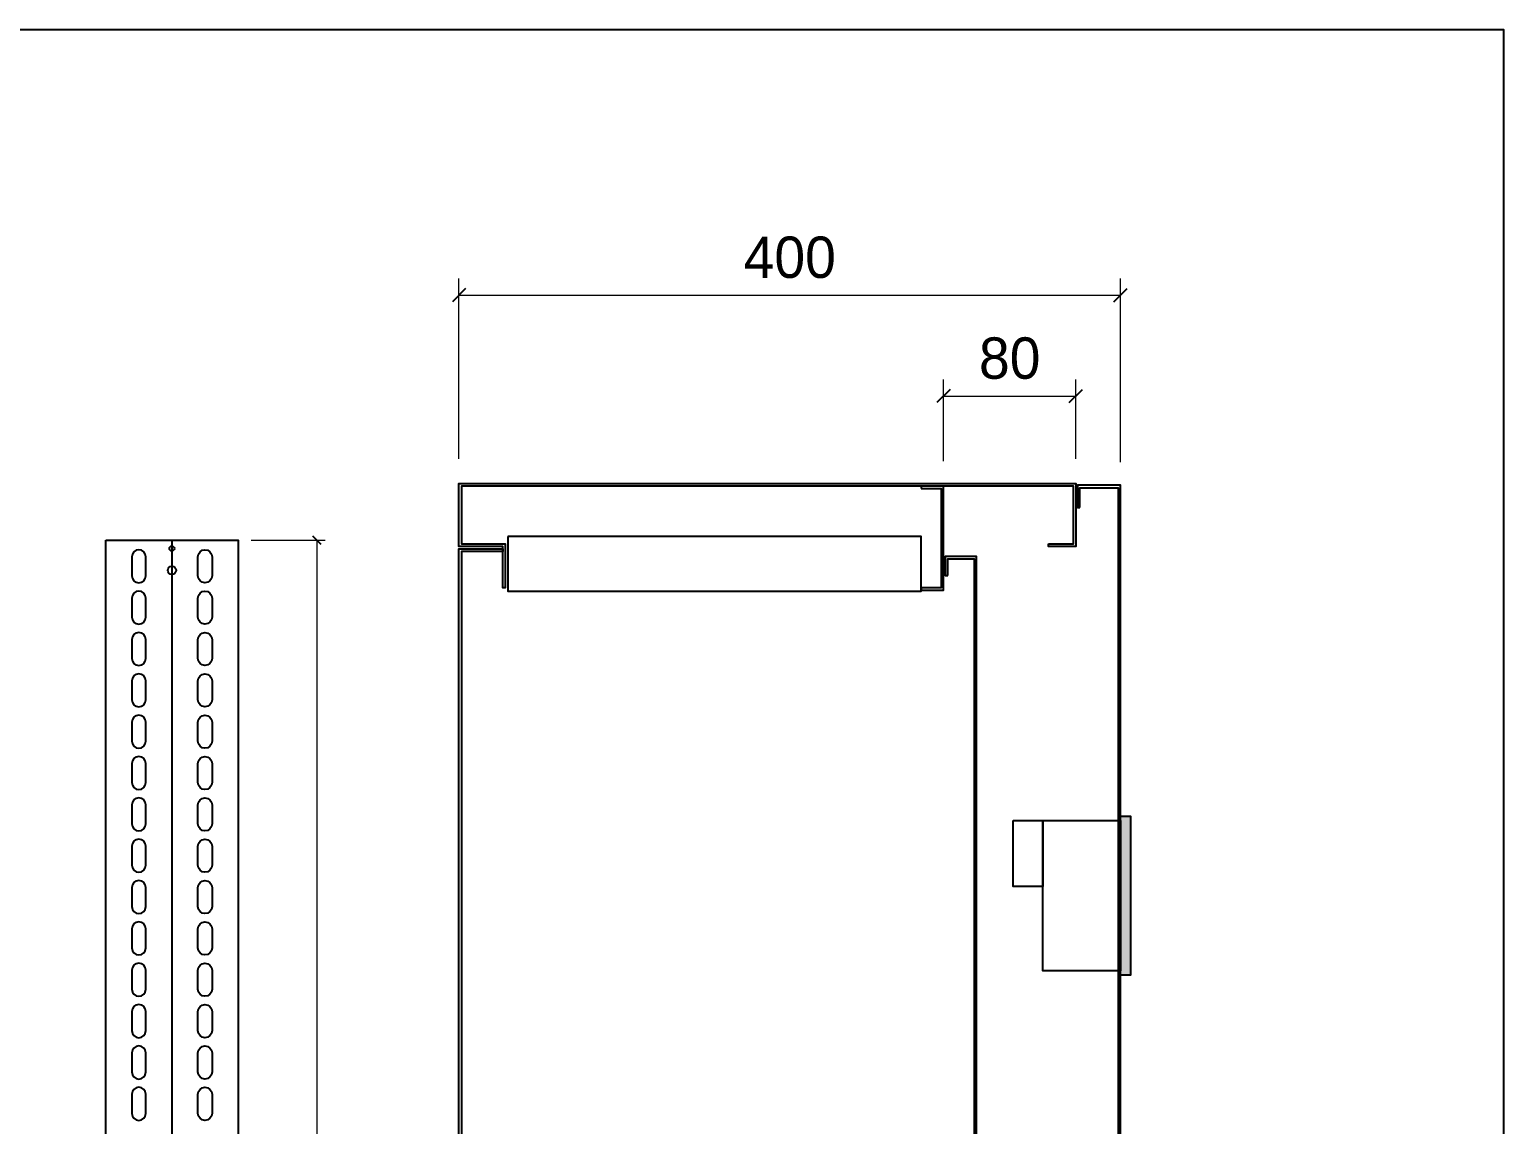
# Model space of a CAD drawing. Header units: millimetres. Extents: x 0 to 3953, y 0 to 2795.
# Drawn here: x 3062 to 3953, y 2133 to 2795 of the extents above; entities that cross this region are included whole.
import ezdxf

# ---------------------------------------------------------------- set-up
doc = ezdxf.new("R2010")
doc.units = ezdxf.units.MM
doc.layers.add('CNC', color=7, linetype='Continuous')
doc.layers.add('DIM', color=253, linetype='Continuous')
doc.styles.add('Arial', font='arial.ttf')
doc.dimstyles.new('Dim-15', dxfattribs={"dimtxt": 15, "dimasz": 5, "dimexe": 5, "dimexo": 8, "dimgap": 5, "dimtad": 1, "dimdec": 0, "dimtxsty": 'Standard', "dimblk": 'OBLIQUE', "dimcen": 10, "dimclrd": 5, "dimclre": 5, "dimclrt": 3, "dimazin": 3, "dimtfac": 1, "dimtdec": 0, "dimtmove": 0, "dimatfit": 3, "dimldrblk": 'OBLIQUE', "dimlwd": 9, "dimlwe": 9})
doc.dimstyles.new('Dim-25', dxfattribs={"dimtxt": 25, "dimasz": 8, "dimexe": 10, "dimexo": 15, "dimgap": 10, "dimtad": 1, "dimdec": 0, "dimtxsty": 'Standard', "dimblk": 'OBLIQUE', "dimcen": 10, "dimclrd": 5, "dimclre": 5, "dimclrt": 3, "dimazin": 3, "dimtfac": 1, "dimtdec": 0, "dimtmove": 0, "dimatfit": 3, "dimldrblk": 'OBLIQUE', "dimlwd": 9, "dimlwe": 9})

# ---------------------------------------------------------------- blocks, each defined once
blk = doc.blocks.new('*D6')
at = {"color": 0, "linetype": 'ByBlock', "lineweight": -2}
for p, q in [((3238.09, 2483.79), (3233.09, 2488.79)), ((3233.09, 1257.29), (3238.09, 1252.29))]:
    blk.add_line(p, q, dxfattribs=at)
at = {"layer": 'Defpoints', "color": 0, "transparency": 16777216}
for p in [(3187.89, 2486.29), (3187.89, 1254.79), (3235.59, 1254.79)]:
    blk.add_point(p, dxfattribs=at)
at = {"layer": 'DIM', "color": 5, "lineweight": 9, "transparency": 16777216}
for p, q in [((3195.89, 2486.29), (3240.59, 2486.29)), ((3235.59, 2486.29), (3235.59, 1254.79)), ((3195.89, 1254.79), (3240.59, 1254.79))]:
    blk.add_line(p, q, dxfattribs=at)
at = {"layer": 'DIM', "color": 3, "transparency": 16777216, "insert": (3222.93, 1870.54), "char_height": 15, "attachment_point": 5, "rotation": 90}
blk.add_mtext('1232', dxfattribs=at)
blk = doc.blocks.new('_Oblique')
at = {"color": 0, "linetype": 'ByBlock', "lineweight": -2}
blk.add_line((-0.5, -0.5), (0.5, 0.5), dxfattribs=at)
blk = doc.blocks.new('*D13')
at = {"color": 0, "linetype": 'ByBlock', "lineweight": -2}
for p, q in [((3325.48, 2638.46), (3317.48, 2630.46)), ((3717.48, 2630.46), (3725.48, 2638.46))]:
    blk.add_line(p, q, dxfattribs=at)
at = {"layer": 'Defpoints', "color": 0, "ltscale": 3, "transparency": 16777216}
for p in [(3721.48, 2634.46), (3321.48, 2520.54), (3721.48, 2518.54)]:
    blk.add_point(p, dxfattribs=at)
at = {"layer": 'DIM', "color": 5, "lineweight": 9, "ltscale": 3, "transparency": 16777216}
for p, q in [((3321.48, 2535.54), (3321.48, 2644.46)), ((3721.48, 2533.54), (3721.48, 2644.46)), ((3321.48, 2634.46), (3721.48, 2634.46))]:
    blk.add_line(p, q, dxfattribs=at)
at = {"layer": 'DIM', "color": 3, "ltscale": 3, "transparency": 16777216, "insert": (3521.48, 2657.23), "char_height": 25, "attachment_point": 5}
blk.add_mtext('400', dxfattribs=at)
blk = doc.blocks.new('ovan8.5x20')
at = {"layer": 'CNC', "color": 2, "lineweight": -3}
for p, q in [((5.75, 4.25), (-5.75, 4.25)), ((-5.75, -4.25), (5.75, -4.25))]:
    blk.add_line(p, q, dxfattribs=at)
for centre, start, end in [((-5.75, 0), 90, 270), ((5.75, 0), 270, 90)]:
    blk.add_arc(centre, 4.25, start, end, dxfattribs=at)
blk = doc.blocks.new('*D17')
at = {"color": 0, "linetype": 'ByBlock', "lineweight": -2}
for p, q in [((3618.48, 2577.48), (3610.48, 2569.48)), ((3690.48, 2569.48), (3698.48, 2577.48))]:
    blk.add_line(p, q, dxfattribs=at)
at = {"layer": 'Defpoints', "color": 0, "transparency": 16777216}
for p in [(3694.48, 2573.48), (3614.48, 2519.04), (3694.48, 2520.54)]:
    blk.add_point(p, dxfattribs=at)
at = {"layer": 'DIM', "color": 5, "lineweight": 9, "transparency": 16777216}
for p, q in [((3614.48, 2534.04), (3614.48, 2583.48)), ((3694.48, 2535.54), (3694.48, 2583.48)), ((3614.48, 2573.48), (3694.48, 2573.48))]:
    blk.add_line(p, q, dxfattribs=at)
at = {"layer": 'DIM', "color": 3, "transparency": 16777216, "insert": (3654.48, 2596.25), "char_height": 25, "attachment_point": 5}
blk.add_mtext('80', dxfattribs=at)
blk = doc.blocks.new('A$C30041796')
blk.add_hatch(color=6).paths.add_polyline_path([(71, 96), (65, 96), (65, 0), (71, 0)])
at = {"color": 6}
for points in [[(0, 93.5), (18, 93.5), (18, 53.5), (0, 53.5)], [(18, 93.5), (65, 93.5), (65, 2.5), (18, 2.5)], [(65, 96), (71, 96), (71, 0), (65, 0)]]:
    blk.add_lwpolyline(points, close=True, dxfattribs=at)
blk = doc.blocks.new('KHUNG CHUẨN')
at = {"color": 7}
blk.add_lwpolyline([(16919.25, -26555.16), (19889.25, -26555.16), (19889.25, -28655.16), (16919.25, -28655.16)], close=True, dxfattribs=at)
at = {"color": 3, "style": 'Arial'}
for tag, p in [('#01', (17055.57, -28580.1)), ('#02', (17431.39, -28580.1)), ('#03', (18030.58, -28580.1)), ('#08', (18751.7, -28580.1)), ('#10', (19064.78, -28580.1)), ('#11', (19060.3, -28625.69)), ('#05', (17308.45, -28633.02)), ('#06', (17632.65, -28633.73)), ('#09', (18753.85, -28632.6)), ('#12', (19806.46, -28628.91)), ('#04', (17024.77, -28634.62)), ('#07', (18002.01, -28634.74))]:
    blk.add_attdef(tag, p, '', height=20, dxfattribs=at)

msp = doc.modelspace()

# ---------------------------------------------------------------- linework, layer by layer
at = {"color": 7}
msp.add_line((3147.89, 2486.29), (3147.89, 1254.79), dxfattribs=at)
for points in [[(3677.98, 2484.04), (3692.98, 2484.04), (3692.98, 2519.04), (3322.98, 2519.04), (3322.98, 2484.04), (3349.48, 2484.04), (3349.48, 2457.54), (3347.98, 2457.54), (3347.98, 2482.54), (3321.48, 2482.54), (3321.48, 2520.54), (3694.48, 2520.54), (3694.48, 2482.54), (3677.98, 2482.54)], [(3600.98, 2517.54), (3612.98, 2517.54), (3612.98, 2457.54), (3600.98, 2457.54), (3600.98, 2456.04), (3614.48, 2456.04), (3614.48, 2519.04), (3600.98, 2519.04)], [(3696.98, 2506.04), (3696.98, 2518.04), (3719.98, 2518.04), (3719.98, 1223.04), (3696.98, 1223.04), (3696.98, 1235.04), (3695.48, 1235.04), (3695.48, 1221.54), (3721.48, 1221.54), (3721.48, 2519.54), (3695.48, 2519.54), (3695.48, 2506.04)], [(3347.98, 2479.54), (3322.98, 2479.54), (3322.98, 1261.54), (3347.98, 1261.54), (3347.98, 1260.04), (3321.48, 1260.04), (3321.48, 2481.04), (3347.98, 2481.04)], [(3616.98, 2465.04), (3616.98, 2475.04), (3632.98, 2475.04), (3632.98, 1266.04), (3616.98, 1266.04), (3616.98, 1276.04), (3615.48, 1276.04), (3615.48, 1264.54), (3634.48, 1264.54), (3634.48, 2476.54), (3615.48, 2476.54), (3615.48, 2465.04)]]:
    msp.add_lwpolyline(points, close=True)
at = {"color": 8}
msp.add_lwpolyline([(3350.98, 2488.54), (3350.98, 2455.54), (3600.98, 2455.54), (3600.98, 2488.54)], close=True, dxfattribs=at)
at = {"color": 7}
msp.add_lwpolyline([(3107.89, 2486.29), (3187.89, 2486.29), (3187.89, 1254.79), (3107.89, 1254.79)], close=True, dxfattribs=at)
at = {"color": 2}
for centre, radius in [((3147.89, 2481.29), 1.5), ((3147.89, 2468.11), 2.5)]:
    msp.add_circle(centre, radius, dxfattribs=at)

# ---------------------------------------------------------------- block references
at = {"color": 3, "xscale": 1.331000000005587, "yscale": 1.331000000005587, "zscale": 1.331000000005587}
msp.add_blockref('KHUNG CHUẨN', (-22519.52, 38140.02), dxfattribs=at)
at = {"color": 7}
msp.add_blockref('A$C30041796', (3656.48, 2223.4), dxfattribs=at)
at = {"layer": 'CNC', "lineweight": -3, "rotation": 90}
for p in [(3127.89, 2470.54), (3127.89, 2445.54), (3127.89, 2420.54), (3127.89, 2395.54), (3127.89, 2370.54), (3127.89, 2345.54), (3127.89, 2320.54), (3127.89, 2295.54), (3127.89, 2270.54), (3127.89, 2245.54), (3127.89, 2220.54), (3127.89, 2195.54), (3127.89, 2170.54), (3127.89, 2145.54)]:
    msp.add_blockref('ovan8.5x20', p, dxfattribs=at)
at = {"layer": 'CNC', "lineweight": -3, "xscale": -1, "rotation": 270}
for p in [(3167.89, 2470.54), (3167.89, 2445.54), (3167.89, 2420.54), (3167.89, 2395.54), (3167.89, 2370.54), (3167.89, 2345.54), (3167.89, 2320.54), (3167.89, 2295.54), (3167.89, 2270.54), (3167.89, 2245.54), (3167.89, 2220.54), (3167.89, 2195.54), (3167.89, 2170.54), (3167.89, 2145.54)]:
    msp.add_blockref('ovan8.5x20', p, dxfattribs=at)

# ---------------------------------------------------------------- dimensions: what is measured, and where the dimension line sits
at = {"layer": 'DIM', "color": 7, "ltscale": 3}
dim = msp.add_linear_dim(base=(3721.48, 2634.46), p1=(3321.48, 2520.54), p2=(3721.48, 2518.54), dimstyle='Dim-25', dxfattribs=at)
dim.commit()
dim.dimension.update_dxf_attribs({"geometry": '*D13', "text_midpoint": (3521.48, 2657.23)})
at = {"layer": 'DIM'}
dim = msp.add_linear_dim(base=(3694.48, 2573.48), p1=(3614.48, 2519.04), p2=(3694.48, 2520.54), dimstyle='Dim-25', dxfattribs=at)
dim.commit()
dim.dimension.update_dxf_attribs({"geometry": '*D17', "text_midpoint": (3654.48, 2596.25)})
at = {"layer": 'DIM', "color": 7}
dim = msp.add_linear_dim(base=(3235.59364742, 1254.78556329), p1=(3187.88723545, 2486.28556329), p2=(3187.88723545, 1254.78556329), angle=90, dimstyle='Dim-15', dxfattribs=at)
dim.commit()
dim.dimension.update_dxf_attribs({"geometry": '*D6', "text_midpoint": (3222.92993664, 1870.53556329)})

doc.saveas('drawing.dxf')
